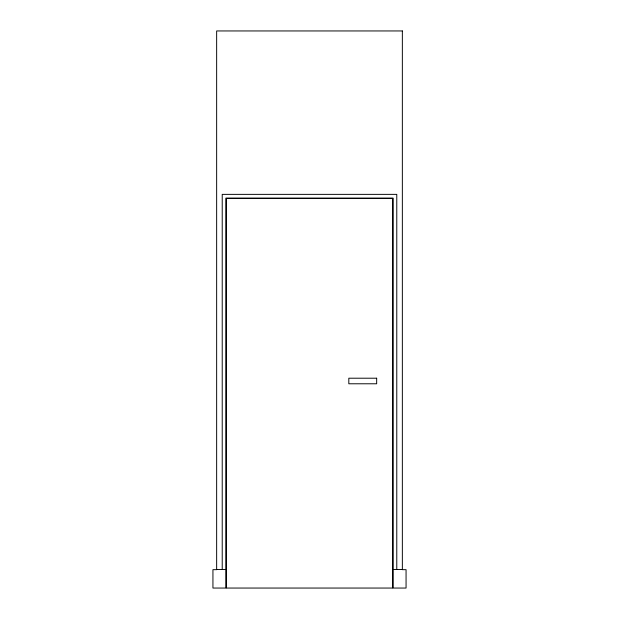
<?xml version="1.0" encoding="UTF-8"?>
<svg xmlns="http://www.w3.org/2000/svg" width="619" height="619" viewBox="0 0 619 619"><rect width="100%" height="100%" fill="white"/><g stroke="black" fill="none" stroke-linecap="round" stroke-linejoin="round"><path stroke-width="0.93" d="M216.65 569.48L225.935 569.48M393.065 569.48L402.35 569.48M396.779 569.48L396.779 194.366L222.221 194.366L222.221 569.48M402.35 30.95L216.65 30.95L216.65 569.666L212.936 569.666L212.936 588.05L225.935 588.05L225.935 198.08L393.065 198.08L393.065 588.05L406.064 588.05L406.064 569.666L402.35 569.666L402.35 30.95M392.694 198.451L226.306 198.451L226.306 588.05L392.694 588.05L392.694 198.451M376.669 378.209L348.814 378.209L348.814 383.78L376.669 383.78L376.669 378.209"/></g></svg>
